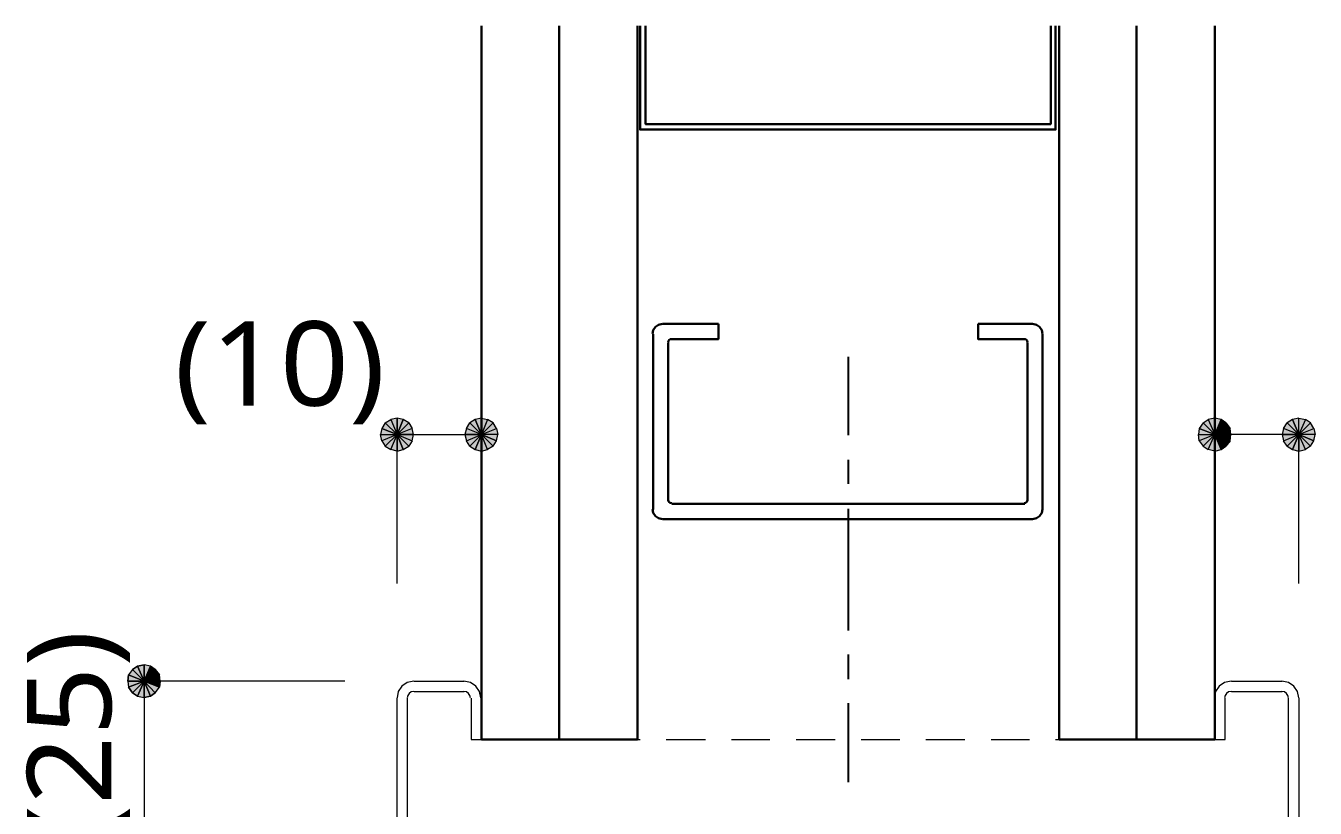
# Model space of a CAD drawing. Header units: millimetres. Extents: x 0 to 420, y 0 to 297.
# Drawn here: x 121.23 to 160.97, y 131.36 to 155.47 of the extents above; entities that cross this region are included whole.
import ezdxf
from ezdxf.enums import TextEntityAlignment as Align

# ---------------------------------------------------------------- set-up
doc = ezdxf.new("R2010")
doc.units = ezdxf.units.MM
doc.styles.add('kst32b', font='NotoSansJP-Variable.ttf')

msp = doc.modelspace()

# ---------------------------------------------------------------- hatches: boundary and pattern name
h = msp.add_hatch(color=7)
h.paths.add_polyline_path([(132.673, 143.383), (132.482, 143.341), (132.673, 142.875), (132.673, 143.383)])
h.paths.add_polyline_path([(132.482, 143.341), (132.673, 142.875), (132.313, 143.235), (132.482, 143.341)])
h.paths.add_polyline_path([(132.673, 142.875), (132.313, 143.235), (132.207, 143.065), (132.673, 142.875)])
for points in [[(132.863, 143.341), (132.673, 143.383), (132.673, 142.875), (132.863, 143.341)], [(158.073, 143.341), (157.882, 143.383), (157.882, 142.875), (158.073, 143.341)], [(135.086, 142.409), (135.276, 142.367), (135.276, 142.875), (135.086, 142.409)], [(160.274, 142.409), (160.465, 142.367), (160.465, 142.875), (160.274, 142.409)], [(124.396, 135.467), (124.375, 135.276), (124.883, 135.276), (124.396, 135.467)], [(125.349, 135.086), (125.37, 135.276), (124.883, 135.276), (125.349, 135.086)], [(125.349, 135.086), (125.37, 135.276), (124.883, 135.276), (125.349, 135.086)]]:
    msp.add_hatch(color=7).paths.add_polyline_path(points)
h = msp.add_hatch(color=7)
h.paths.add_polyline_path([(133.181, 142.875), (133.138, 143.065), (132.673, 142.875), (133.181, 142.875)])
h.paths.add_polyline_path([(133.138, 143.065), (132.673, 142.875), (133.033, 143.235), (133.138, 143.065)])
h.paths.add_polyline_path([(132.673, 142.875), (133.033, 143.235), (132.863, 143.341), (132.673, 142.875)])
h = msp.add_hatch(color=7)
h.paths.add_polyline_path([(135.086, 143.341), (134.916, 143.235), (135.276, 142.875), (135.086, 143.341)])
h.paths.add_polyline_path([(134.916, 143.235), (135.276, 142.875), (134.811, 143.065), (134.916, 143.235)])
h.paths.add_polyline_path([(135.276, 142.875), (134.811, 143.065), (134.768, 142.875), (135.276, 142.875)])
h = msp.add_hatch(color=7)
h.paths.add_polyline_path([(135.636, 143.235), (135.467, 143.341), (135.276, 142.875), (135.636, 143.235)])
h.paths.add_polyline_path([(135.467, 143.341), (135.276, 142.875), (135.276, 143.383), (135.467, 143.341)])
h.paths.add_polyline_path([(135.276, 142.875), (135.276, 143.383), (135.086, 143.341), (135.276, 142.875)])
h = msp.add_hatch(color=7)
h.paths.add_polyline_path([(135.742, 142.684), (135.784, 142.875), (135.276, 142.875), (135.742, 142.684)])
h.paths.add_polyline_path([(135.784, 142.875), (135.276, 142.875), (135.742, 143.065), (135.784, 142.875)])
h.paths.add_polyline_path([(135.276, 142.875), (135.742, 143.065), (135.636, 143.235), (135.276, 142.875)])
h = msp.add_hatch(color=7)
h.paths.add_polyline_path([(157.882, 143.383), (157.671, 143.341), (157.882, 142.875), (157.882, 143.383)])
h.paths.add_polyline_path([(157.671, 143.341), (157.882, 142.875), (157.522, 143.235), (157.671, 143.341)])
h.paths.add_polyline_path([(157.882, 142.875), (157.522, 143.235), (157.395, 143.065), (157.882, 142.875)])
h = msp.add_hatch(color=7)
h.paths.add_polyline_path([(158.369, 142.875), (158.348, 143.065), (157.882, 142.875), (158.369, 142.875)])
h.paths.add_polyline_path([(158.348, 143.065), (157.882, 142.875), (158.221, 143.235), (158.348, 143.065)])
h.paths.add_polyline_path([(157.882, 142.875), (158.221, 143.235), (158.073, 143.341), (157.882, 142.875)])
h = msp.add_hatch(color=7)
h.paths.add_polyline_path([(160.274, 143.341), (160.105, 143.235), (160.465, 142.875), (160.274, 143.341)])
h.paths.add_polyline_path([(160.105, 143.235), (160.465, 142.875), (159.999, 143.065), (160.105, 143.235)])
h.paths.add_polyline_path([(160.465, 142.875), (159.999, 143.065), (159.957, 142.875), (160.465, 142.875)])
h = msp.add_hatch(color=7)
h.paths.add_polyline_path([(160.824, 143.235), (160.676, 143.341), (160.465, 142.875), (160.824, 143.235)])
h.paths.add_polyline_path([(160.676, 143.341), (160.465, 142.875), (160.465, 143.383), (160.676, 143.341)])
h.paths.add_polyline_path([(160.465, 142.875), (160.465, 143.383), (160.274, 143.341), (160.465, 142.875)])
h = msp.add_hatch(color=7)
h.paths.add_polyline_path([(160.93, 142.684), (160.972, 142.875), (160.465, 142.875), (160.93, 142.684)])
h.paths.add_polyline_path([(160.972, 142.875), (160.465, 142.875), (160.93, 143.065), (160.972, 142.875)])
h.paths.add_polyline_path([(160.465, 142.875), (160.93, 143.065), (160.824, 143.235), (160.465, 142.875)])
h = msp.add_hatch(color=7)
h.paths.add_polyline_path([(132.207, 143.065), (132.165, 142.875), (132.673, 142.875), (132.207, 143.065)])
h.paths.add_polyline_path([(132.165, 142.875), (132.673, 142.875), (132.207, 142.684), (132.165, 142.875)])
h.paths.add_polyline_path([(132.673, 142.875), (132.207, 142.684), (132.313, 142.515), (132.673, 142.875)])
h = msp.add_hatch(color=7)
h.paths.add_polyline_path([(132.313, 142.515), (132.482, 142.409), (132.673, 142.875), (132.313, 142.515)])
h.paths.add_polyline_path([(132.482, 142.409), (132.673, 142.875), (132.673, 142.367), (132.482, 142.409)])
h.paths.add_polyline_path([(132.673, 142.875), (132.673, 142.367), (132.863, 142.409), (132.673, 142.875)])
h = msp.add_hatch(color=7)
h.paths.add_polyline_path([(132.863, 142.409), (133.033, 142.515), (132.673, 142.875), (132.863, 142.409)])
h.paths.add_polyline_path([(133.033, 142.515), (132.673, 142.875), (133.138, 142.684), (133.033, 142.515)])
h.paths.add_polyline_path([(132.673, 142.875), (133.138, 142.684), (133.181, 142.875), (132.673, 142.875)])
h = msp.add_hatch(color=7)
h.paths.add_polyline_path([(134.768, 142.875), (134.811, 142.684), (135.276, 142.875), (134.768, 142.875)])
h.paths.add_polyline_path([(134.811, 142.684), (135.276, 142.875), (134.916, 142.515), (134.811, 142.684)])
h.paths.add_polyline_path([(135.276, 142.875), (134.916, 142.515), (135.086, 142.409), (135.276, 142.875)])
h = msp.add_hatch(color=7)
h.paths.add_polyline_path([(135.276, 142.367), (135.467, 142.409), (135.276, 142.875), (135.276, 142.367)])
h.paths.add_polyline_path([(135.467, 142.409), (135.276, 142.875), (135.636, 142.515), (135.467, 142.409)])
h.paths.add_polyline_path([(135.276, 142.875), (135.636, 142.515), (135.742, 142.684), (135.276, 142.875)])
h = msp.add_hatch(color=7)
h.paths.add_polyline_path([(157.395, 143.065), (157.374, 142.875), (157.882, 142.875), (157.395, 143.065)])
h.paths.add_polyline_path([(157.374, 142.875), (157.882, 142.875), (157.395, 142.684), (157.374, 142.875)])
h.paths.add_polyline_path([(157.882, 142.875), (157.395, 142.684), (157.522, 142.515), (157.882, 142.875)])
h = msp.add_hatch(color=7)
h.paths.add_polyline_path([(157.522, 142.515), (157.671, 142.409), (157.882, 142.875), (157.522, 142.515)])
h.paths.add_polyline_path([(157.671, 142.409), (157.882, 142.875), (157.882, 142.367), (157.671, 142.409)])
h.paths.add_polyline_path([(157.882, 142.875), (157.882, 142.367), (158.073, 142.409), (157.882, 142.875)])
h = msp.add_hatch(color=7)
h.paths.add_polyline_path([(158.073, 142.409), (158.221, 142.515), (157.882, 142.875), (158.073, 142.409)])
h.paths.add_polyline_path([(158.221, 142.515), (157.882, 142.875), (158.348, 142.684), (158.221, 142.515)])
h.paths.add_polyline_path([(157.882, 142.875), (158.348, 142.684), (158.369, 142.875), (157.882, 142.875)])
h = msp.add_hatch(color=7)
h.paths.add_polyline_path([(159.957, 142.875), (159.999, 142.684), (160.465, 142.875), (159.957, 142.875)])
h.paths.add_polyline_path([(159.999, 142.684), (160.465, 142.875), (160.105, 142.515), (159.999, 142.684)])
h.paths.add_polyline_path([(160.465, 142.875), (160.105, 142.515), (160.274, 142.409), (160.465, 142.875)])
h = msp.add_hatch(color=7)
h.paths.add_polyline_path([(160.465, 142.367), (160.676, 142.409), (160.465, 142.875), (160.465, 142.367)])
h.paths.add_polyline_path([(160.676, 142.409), (160.465, 142.875), (160.824, 142.515), (160.676, 142.409)])
h.paths.add_polyline_path([(160.465, 142.875), (160.824, 142.515), (160.93, 142.684), (160.465, 142.875)])
h = msp.add_hatch(color=7)
h.paths.add_polyline_path([(124.524, 135.636), (124.396, 135.467), (124.883, 135.276), (124.524, 135.636)])
h.paths.add_polyline_path([(124.396, 135.467), (124.883, 135.276), (124.375, 135.276), (124.396, 135.467)])
h.paths.add_polyline_path([(124.883, 135.276), (124.375, 135.276), (124.396, 135.086), (124.883, 135.276)])
h = msp.add_hatch(color=7)
h.paths.add_polyline_path([(124.524, 135.636), (124.396, 135.467), (124.883, 135.276), (124.524, 135.636)])
h.paths.add_polyline_path([(124.396, 135.467), (124.883, 135.276), (124.375, 135.276), (124.396, 135.467)])
h.paths.add_polyline_path([(124.883, 135.276), (124.375, 135.276), (124.396, 135.086), (124.883, 135.276)])
h = msp.add_hatch(color=7)
h.paths.add_polyline_path([(124.883, 135.784), (124.672, 135.742), (124.883, 135.276), (124.883, 135.784)])
h.paths.add_polyline_path([(124.672, 135.742), (124.883, 135.276), (124.524, 135.636), (124.672, 135.742)])
h.paths.add_polyline_path([(124.883, 135.276), (124.524, 135.636), (124.396, 135.467), (124.883, 135.276)])
h = msp.add_hatch(color=7)
h.paths.add_polyline_path([(125.074, 135.742), (124.883, 135.784), (124.883, 135.276), (125.074, 135.742)])
h.paths.add_polyline_path([(124.883, 135.784), (124.883, 135.276), (124.672, 135.742), (124.883, 135.784)])
h.paths.add_polyline_path([(124.883, 135.276), (124.672, 135.742), (124.524, 135.636), (124.883, 135.276)])
h = msp.add_hatch(color=7)
h.paths.add_polyline_path([(125.074, 135.742), (124.883, 135.784), (124.883, 135.276), (125.074, 135.742)])
h.paths.add_polyline_path([(124.883, 135.784), (124.883, 135.276), (124.672, 135.742), (124.883, 135.784)])
h.paths.add_polyline_path([(124.883, 135.276), (124.672, 135.742), (124.524, 135.636), (124.883, 135.276)])
h = msp.add_hatch(color=7)
h.paths.add_polyline_path([(125.349, 135.467), (125.222, 135.636), (124.883, 135.276), (125.349, 135.467)])
h.paths.add_polyline_path([(125.222, 135.636), (124.883, 135.276), (125.074, 135.742), (125.222, 135.636)])
h.paths.add_polyline_path([(124.883, 135.276), (125.074, 135.742), (124.883, 135.784), (124.883, 135.276)])
h = msp.add_hatch(color=7)
h.paths.add_polyline_path([(125.37, 135.276), (125.349, 135.467), (124.883, 135.276), (125.37, 135.276)])
h.paths.add_polyline_path([(125.349, 135.467), (124.883, 135.276), (125.222, 135.636), (125.349, 135.467)])
h.paths.add_polyline_path([(124.883, 135.276), (125.222, 135.636), (125.074, 135.742), (124.883, 135.276)])
h = msp.add_hatch(color=7)
h.paths.add_polyline_path([(125.37, 135.276), (125.349, 135.467), (124.883, 135.276), (125.37, 135.276)])
h.paths.add_polyline_path([(125.349, 135.467), (124.883, 135.276), (125.222, 135.636), (125.349, 135.467)])
h.paths.add_polyline_path([(124.883, 135.276), (125.222, 135.636), (125.074, 135.742), (124.883, 135.276)])
h = msp.add_hatch(color=7)
h.paths.add_polyline_path([(124.375, 135.276), (124.396, 135.086), (124.883, 135.276), (124.375, 135.276)])
h.paths.add_polyline_path([(124.396, 135.086), (124.883, 135.276), (124.524, 134.916), (124.396, 135.086)])
h.paths.add_polyline_path([(124.883, 135.276), (124.524, 134.916), (124.672, 134.81), (124.883, 135.276)])
h = msp.add_hatch(color=7)
h.paths.add_polyline_path([(124.396, 135.086), (124.524, 134.916), (124.883, 135.276), (124.396, 135.086)])
h.paths.add_polyline_path([(124.524, 134.916), (124.883, 135.276), (124.672, 134.81), (124.524, 134.916)])
h.paths.add_polyline_path([(124.883, 135.276), (124.672, 134.81), (124.883, 134.768), (124.883, 135.276)])
h = msp.add_hatch(color=7)
h.paths.add_polyline_path([(124.396, 135.086), (124.524, 134.916), (124.883, 135.276), (124.396, 135.086)])
h.paths.add_polyline_path([(124.524, 134.916), (124.883, 135.276), (124.672, 134.81), (124.524, 134.916)])
h.paths.add_polyline_path([(124.883, 135.276), (124.672, 134.81), (124.883, 134.768), (124.883, 135.276)])
h = msp.add_hatch(color=7)
h.paths.add_polyline_path([(124.672, 134.81), (124.883, 134.768), (124.883, 135.276), (124.672, 134.81)])
h.paths.add_polyline_path([(124.883, 134.768), (124.883, 135.276), (125.074, 134.81), (124.883, 134.768)])
h.paths.add_polyline_path([(124.883, 135.276), (125.074, 134.81), (125.222, 134.916), (124.883, 135.276)])
h = msp.add_hatch(color=7)
h.paths.add_polyline_path([(125.222, 134.916), (125.349, 135.086), (124.883, 135.276), (125.222, 134.916)])
h.paths.add_polyline_path([(125.349, 135.086), (124.883, 135.276), (125.37, 135.276), (125.349, 135.086)])
h.paths.add_polyline_path([(124.883, 135.276), (125.37, 135.276), (125.349, 135.467), (124.883, 135.276)])
h = msp.add_hatch(color=7)
h.paths.add_polyline_path([(124.883, 134.768), (125.074, 134.81), (124.883, 135.276), (124.883, 134.768)])
h.paths.add_polyline_path([(125.074, 134.81), (124.883, 135.276), (125.222, 134.916), (125.074, 134.81)])
h.paths.add_polyline_path([(124.883, 135.276), (125.222, 134.916), (125.349, 135.086), (124.883, 135.276)])
h = msp.add_hatch(color=7)
h.paths.add_polyline_path([(124.883, 134.768), (125.074, 134.81), (124.883, 135.276), (124.883, 134.768)])
h.paths.add_polyline_path([(125.074, 134.81), (124.883, 135.276), (125.222, 134.916), (125.074, 134.81)])
h.paths.add_polyline_path([(124.883, 135.276), (125.222, 134.916), (125.349, 135.086), (124.883, 135.276)])

# ---------------------------------------------------------------- linework, layer by layer
at = {"lineweight": 30}
for points in [[(135.276, 155.469), (135.276, 133.477)], [(137.668, 155.469), (137.668, 133.477)], [(140.081, 155.469), (140.081, 133.477)], [(152.971, 155.469), (152.971, 152.273), (140.166, 152.273), (140.166, 155.469)], [(140.335, 155.469), (140.335, 152.442), (152.823, 152.442), (152.823, 155.469)], [(153.077, 155.469), (153.077, 133.477)], [(155.469, 155.469), (155.469, 133.477)], [(157.882, 155.469), (157.882, 133.477)], [(140.854, 146.283), (140.734, 146.259), (140.637, 146.193), (140.571, 146.095), (140.547, 145.976)], [(140.864, 146.283), (142.579, 146.283)], [(141.139, 145.817), (142.579, 145.817), (142.579, 146.283)], [(150.58, 146.283), (152.273, 146.283)], [(150.58, 146.283), (150.58, 145.817), (152.019, 145.817)], [(152.569, 145.976), (152.545, 146.095), (152.479, 146.193), (152.382, 146.259), (152.262, 146.283)], [(140.568, 145.965), (140.568, 140.568)], [(152.569, 145.965), (152.569, 140.568)], [(141.129, 145.817), (141.092, 145.81), (141.061, 145.789), (141.041, 145.759), (141.033, 145.722)], [(141.034, 145.711), (141.034, 140.843)], [(152.104, 145.722), (152.096, 145.759), (152.076, 145.789), (152.045, 145.81), (152.008, 145.817)], [(152.104, 145.711), (152.104, 140.843)], [(141.033, 140.854), (141.041, 140.817), (141.061, 140.786), (141.092, 140.766), (141.129, 140.758)], [(141.139, 140.737), (152.019, 140.737)], [(152.008, 140.758), (152.045, 140.766), (152.076, 140.786), (152.096, 140.817), (152.104, 140.854)], [(140.547, 140.578), (140.571, 140.459), (140.637, 140.361), (140.734, 140.296), (140.854, 140.271)], [(152.262, 140.271), (152.382, 140.296), (152.479, 140.361), (152.545, 140.459), (152.569, 140.578)], [(140.864, 140.271), (152.273, 140.271)], [(140.081, 133.477), (135.276, 133.477)], [(153.077, 133.477), (157.882, 133.477)]]:
    msp.add_lwpolyline(points, dxfattribs=at)
at = {"lineweight": 25}
for points in [[(146.579, 145.267), (146.579, 142.854)], [(146.579, 142.092), (146.579, 141.351)], [(146.579, 140.589), (146.579, 136.842)], [(146.579, 136.102), (146.579, 135.34)], [(146.579, 134.599), (146.579, 132.165)]]:
    msp.add_lwpolyline(points, dxfattribs=at)
at = {"lineweight": 0}
for points in [[(132.673, 142.875), (132.313, 143.235), (132.207, 143.065)], [(132.482, 143.341), (132.673, 142.875), (132.313, 143.235)], [(132.673, 143.383), (132.482, 143.341), (132.673, 142.875)], [(132.863, 143.341), (132.673, 143.383), (132.673, 142.875)], [(132.673, 142.875), (133.033, 143.235), (132.863, 143.341)], [(133.138, 143.065), (132.673, 142.875), (133.033, 143.235)], [(134.916, 143.235), (135.276, 142.875), (134.811, 143.065)], [(135.086, 143.341), (134.916, 143.235), (135.276, 142.875)], [(135.276, 142.875), (135.276, 143.383), (135.086, 143.341)], [(135.467, 143.341), (135.276, 142.875), (135.276, 143.383)], [(135.636, 143.235), (135.467, 143.341), (135.276, 142.875)], [(135.276, 142.875), (135.742, 143.065), (135.636, 143.235)], [(157.882, 142.875), (157.522, 143.235), (157.395, 143.065)], [(157.671, 143.341), (157.882, 142.875), (157.522, 143.235)], [(157.882, 143.383), (157.671, 143.341), (157.882, 142.875)], [(158.073, 143.341), (157.882, 143.383), (157.882, 142.875)], [(157.882, 142.875), (158.221, 143.235), (158.073, 143.341)], [(158.348, 143.065), (157.882, 142.875), (158.221, 143.235)], [(160.105, 143.235), (160.465, 142.875), (159.999, 143.065)], [(160.274, 143.341), (160.105, 143.235), (160.465, 142.875)], [(160.465, 142.875), (160.465, 143.383), (160.274, 143.341)], [(160.676, 143.341), (160.465, 142.875), (160.465, 143.383)], [(160.824, 143.235), (160.676, 143.341), (160.465, 142.875)], [(160.465, 142.875), (160.93, 143.065), (160.824, 143.235)], [(132.207, 143.065), (132.165, 142.875), (132.673, 142.875)], [(132.165, 142.875), (132.673, 142.875), (132.207, 142.684)], [(132.673, 142.875), (132.207, 142.684), (132.313, 142.515)], [(132.313, 142.515), (132.482, 142.409), (132.673, 142.875)], [(132.482, 142.409), (132.673, 142.875), (132.673, 142.367)], [(133.181, 142.875), (133.138, 143.065), (132.673, 142.875)], [(132.673, 142.875), (132.673, 142.367), (132.863, 142.409)], [(132.863, 142.409), (133.033, 142.515), (132.673, 142.875)], [(133.033, 142.515), (132.673, 142.875), (133.138, 142.684)], [(132.673, 142.875), (133.138, 142.684), (133.181, 142.875)], [(135.276, 142.875), (134.811, 143.065), (134.768, 142.875)], [(134.768, 142.875), (134.811, 142.684), (135.276, 142.875)], [(134.811, 142.684), (135.276, 142.875), (134.916, 142.515)], [(135.276, 142.875), (134.916, 142.515), (135.086, 142.409)], [(135.086, 142.409), (135.276, 142.367), (135.276, 142.875)], [(135.784, 142.875), (135.276, 142.875), (135.742, 143.065)], [(135.276, 142.367), (135.467, 142.409), (135.276, 142.875)], [(135.467, 142.409), (135.276, 142.875), (135.636, 142.515)], [(135.276, 142.875), (135.636, 142.515), (135.742, 142.684)], [(135.742, 142.684), (135.784, 142.875), (135.276, 142.875)], [(157.395, 143.065), (157.374, 142.875), (157.882, 142.875)], [(157.374, 142.875), (157.882, 142.875), (157.395, 142.684)], [(157.882, 142.875), (157.395, 142.684), (157.522, 142.515)], [(157.522, 142.515), (157.671, 142.409), (157.882, 142.875)], [(157.671, 142.409), (157.882, 142.875), (157.882, 142.367)], [(158.369, 142.875), (158.348, 143.065), (157.882, 142.875)], [(157.882, 142.875), (157.882, 142.367), (158.073, 142.409)], [(158.073, 142.409), (158.221, 142.515), (157.882, 142.875)], [(158.221, 142.515), (157.882, 142.875), (158.348, 142.684)], [(157.882, 142.875), (158.348, 142.684), (158.369, 142.875)], [(160.465, 142.875), (159.999, 143.065), (159.957, 142.875)], [(159.957, 142.875), (159.999, 142.684), (160.465, 142.875)], [(159.999, 142.684), (160.465, 142.875), (160.105, 142.515)], [(160.465, 142.875), (160.105, 142.515), (160.274, 142.409)], [(160.274, 142.409), (160.465, 142.367), (160.465, 142.875)], [(160.972, 142.875), (160.465, 142.875), (160.93, 143.065)], [(160.465, 142.367), (160.676, 142.409), (160.465, 142.875)], [(160.676, 142.409), (160.465, 142.875), (160.824, 142.515)], [(160.465, 142.875), (160.824, 142.515), (160.93, 142.684)], [(160.93, 142.684), (160.972, 142.875), (160.465, 142.875)], [(124.524, 135.636), (124.396, 135.467), (124.883, 135.276)], [(124.883, 135.276), (124.524, 135.636), (124.396, 135.467)], [(124.524, 135.636), (124.396, 135.467), (124.883, 135.276)], [(124.883, 135.276), (124.672, 135.742), (124.524, 135.636)], [(124.672, 135.742), (124.883, 135.276), (124.524, 135.636)], [(124.883, 135.276), (124.672, 135.742), (124.524, 135.636)], [(124.883, 135.784), (124.883, 135.276), (124.672, 135.742)], [(124.883, 135.784), (124.672, 135.742), (124.883, 135.276)], [(124.883, 135.784), (124.883, 135.276), (124.672, 135.742)], [(125.074, 135.742), (124.883, 135.784), (124.883, 135.276)], [(124.883, 135.276), (125.074, 135.742), (124.883, 135.784)], [(125.074, 135.742), (124.883, 135.784), (124.883, 135.276)], [(124.883, 135.276), (125.222, 135.636), (125.074, 135.742)], [(125.222, 135.636), (124.883, 135.276), (125.074, 135.742)], [(124.883, 135.276), (125.222, 135.636), (125.074, 135.742)], [(125.349, 135.467), (124.883, 135.276), (125.222, 135.636)], [(125.349, 135.467), (125.222, 135.636), (124.883, 135.276)], [(125.349, 135.467), (124.883, 135.276), (125.222, 135.636)], [(124.396, 135.467), (124.883, 135.276), (124.375, 135.276)], [(124.396, 135.467), (124.375, 135.276), (124.883, 135.276)], [(124.396, 135.467), (124.883, 135.276), (124.375, 135.276)], [(124.883, 135.276), (124.375, 135.276), (124.396, 135.086)], [(124.375, 135.276), (124.396, 135.086), (124.883, 135.276)], [(124.883, 135.276), (124.375, 135.276), (124.396, 135.086)], [(124.396, 135.086), (124.524, 134.916), (124.883, 135.276)], [(124.396, 135.086), (124.883, 135.276), (124.524, 134.916)], [(124.396, 135.086), (124.524, 134.916), (124.883, 135.276)], [(124.524, 134.916), (124.883, 135.276), (124.672, 134.81)], [(124.883, 135.276), (124.524, 134.916), (124.672, 134.81)], [(124.524, 134.916), (124.883, 135.276), (124.672, 134.81)], [(124.883, 135.276), (124.672, 134.81), (124.883, 134.768)], [(124.672, 134.81), (124.883, 134.768), (124.883, 135.276)], [(124.883, 135.276), (124.672, 134.81), (124.883, 134.768)], [(125.37, 135.276), (125.349, 135.467), (124.883, 135.276)], [(124.883, 135.276), (125.37, 135.276), (125.349, 135.467)], [(125.37, 135.276), (125.349, 135.467), (124.883, 135.276)], [(124.883, 134.768), (125.074, 134.81), (124.883, 135.276)], [(125.074, 134.81), (124.883, 135.276), (125.222, 134.916)], [(124.883, 135.276), (125.222, 134.916), (125.349, 135.086)], [(125.349, 135.086), (125.37, 135.276), (124.883, 135.276)], [(124.883, 134.768), (124.883, 135.276), (125.074, 134.81)], [(124.883, 135.276), (125.074, 134.81), (125.222, 134.916)], [(125.222, 134.916), (125.349, 135.086), (124.883, 135.276)], [(125.349, 135.086), (124.883, 135.276), (125.37, 135.276)], [(124.883, 134.768), (125.074, 134.81), (124.883, 135.276)], [(125.074, 134.81), (124.883, 135.276), (125.222, 134.916)], [(124.883, 135.276), (125.222, 134.916), (125.349, 135.086)], [(125.349, 135.086), (125.37, 135.276), (124.883, 135.276)]]:
    msp.add_lwpolyline(points, close=True, dxfattribs=at)
at = {"lineweight": 13}
for points in [[(132.673, 138.282), (132.673, 142.917)], [(132.673, 142.875), (135.276, 142.875)], [(160.465, 142.875), (157.882, 142.875)], [(160.465, 138.282), (160.465, 142.917)], [(131.064, 135.276), (124.883, 135.276)], [(124.883, 135.276), (124.883, 130.281), (124.883, 127.275)], [(133.191, 135.276), (132.989, 135.235), (132.825, 135.124), (132.713, 134.959), (132.673, 134.758)], [(133.202, 135.276), (134.747, 135.276)], [(135.255, 134.758), (135.214, 134.959), (135.103, 135.124), (134.938, 135.235), (134.736, 135.276)], [(158.38, 135.276), (158.178, 135.235), (158.013, 135.124), (157.902, 134.959), (157.861, 134.758)], [(158.39, 135.276), (159.957, 135.276)], [(160.465, 134.758), (160.424, 134.959), (160.313, 135.124), (160.148, 135.235), (159.946, 135.276)], [(132.673, 130.789), (132.673, 134.747)], [(133.191, 134.959), (133.113, 134.943), (133.049, 134.9), (133.006, 134.836), (132.99, 134.758)], [(132.99, 134.747), (132.99, 130.789)], [(133.202, 134.959), (134.747, 134.959)], [(134.938, 134.758), (134.922, 134.836), (134.879, 134.9), (134.815, 134.943), (134.736, 134.959)], [(134.959, 134.747), (134.959, 133.477), (135.276, 133.477)], [(135.276, 133.477), (135.276, 134.747)], [(157.882, 134.747), (157.882, 133.477)], [(157.882, 133.477), (158.2, 133.477), (158.2, 134.747)], [(158.38, 134.959), (158.301, 134.943), (158.237, 134.9), (158.194, 134.836), (158.179, 134.758)], [(158.39, 134.959), (159.957, 134.959)], [(160.147, 134.758), (160.131, 134.836), (160.088, 134.9), (160.024, 134.943), (159.946, 134.959)], [(160.147, 130.789), (160.147, 134.747)], [(160.465, 134.747), (160.465, 130.789)], [(134.959, 133.477), (136.165, 133.477)], [(136.97, 133.477), (138.176, 133.477)], [(138.98, 133.477), (140.166, 133.477)], [(140.97, 133.477), (142.177, 133.477)], [(142.981, 133.477), (144.166, 133.477)], [(144.971, 133.477), (146.177, 133.477)], [(146.981, 133.477), (148.167, 133.477)], [(148.971, 133.477), (150.178, 133.477)], [(150.982, 133.477), (152.167, 133.477)], [(152.971, 133.477), (154.178, 133.477)], [(154.982, 133.477), (156.168, 133.477)], [(156.972, 133.477), (158.2, 133.477)]]:
    msp.add_lwpolyline(points, dxfattribs=at)

# ---------------------------------------------------------------- texts
at = {"style": 'kst32b'}
for s, p, p2 in [('(10)', (125.815, 143.764), (132.312, 143.764)), ('(25)', (123.867, 130.344), (123.867, 136.842))]:
    msp.add_text(s, height=2.5989, dxfattribs=at).set_placement(p, p2, align=Align.FIT)

doc.saveas('drawing.dxf')
